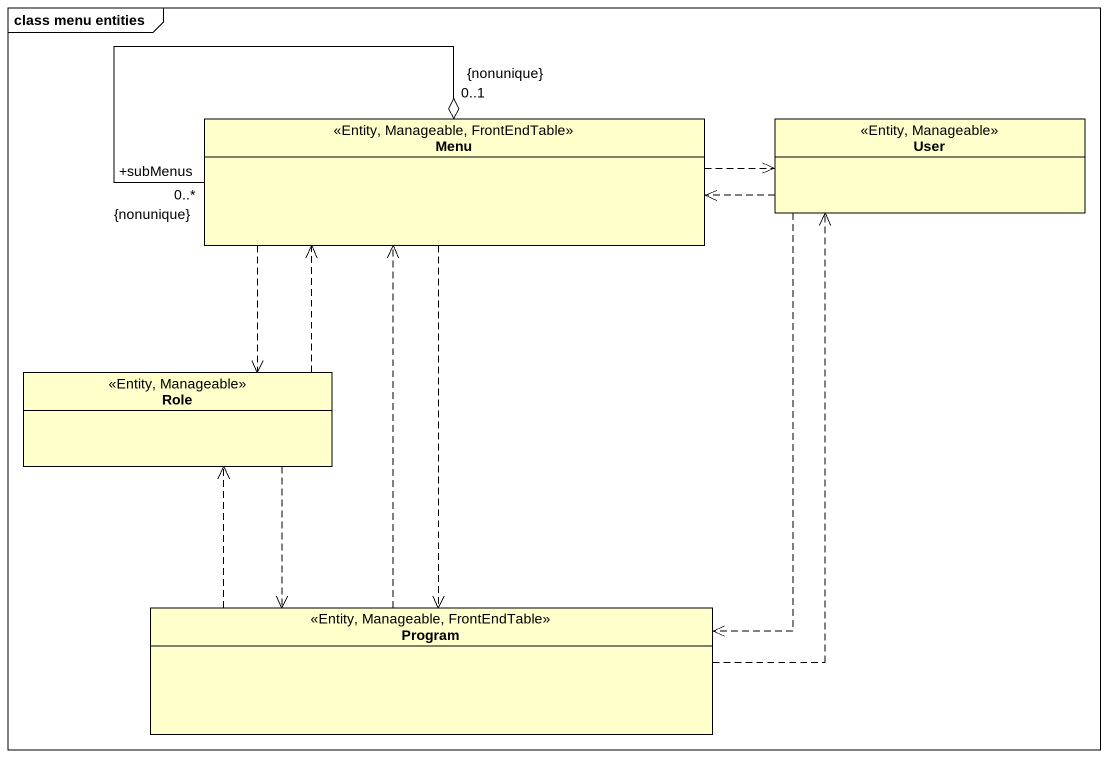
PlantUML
@startuml
mainframe class menu entities
hide circle
hide empty members
class Menu <<Entity, Manageable, FrontEndTable>>
class User <<Entity, Manageable>>
class Role <<Entity, Manageable>>
class Program <<Entity, Manageable, FrontEndTable>>
Menu "0..1\n{nonunique}" o-- "+subMenus\n0..*\n{nonunique}" Menu
Menu .right.> User
Menu ..> Role
Menu ..> Program
User .left.> Menu
User ..> Program
Role .up.> Menu
Role ..> Program
Program .up.> Menu
Program .up.> User
Program .up.> Role
@enduml
